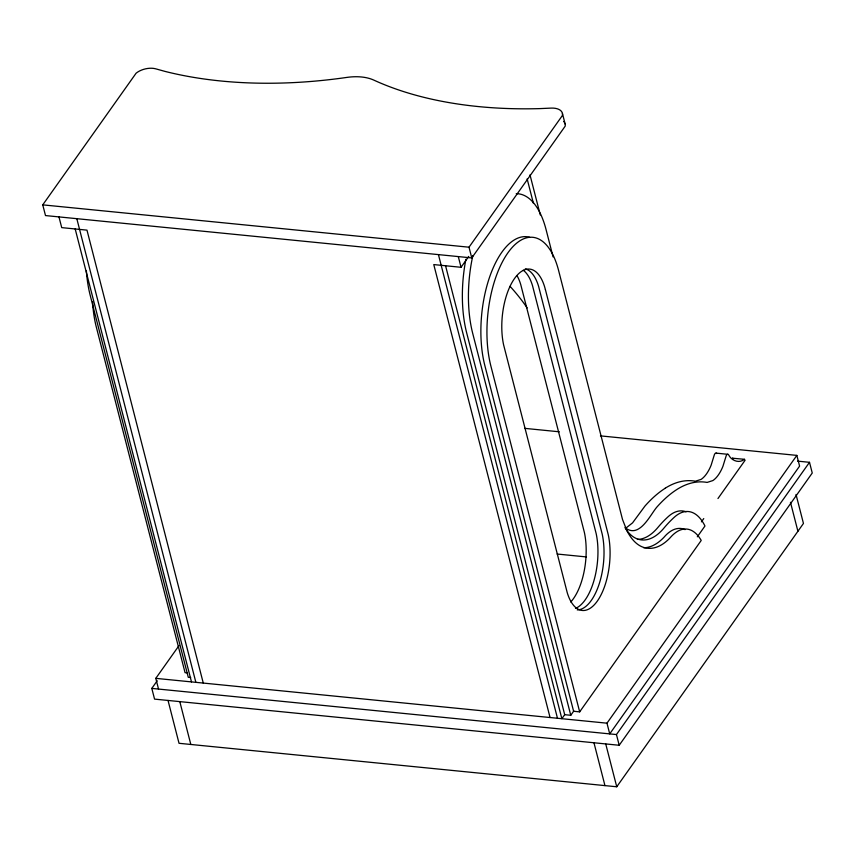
<?xml version="1.0" encoding="UTF-8"?>
<svg xmlns="http://www.w3.org/2000/svg" width="855" height="855" viewBox="0 0 855 855"><rect width="100%" height="100%" fill="white"/><g stroke="black" fill="none" stroke-linecap="round" stroke-linejoin="round"><path stroke-width="1.28" d="M42.75 204.858L136.105 73.199A14.792 8.229 -14.4 0 1 155.674 68.817L165.015 71.403A343.582 191.135 -14.4 0 0 346.852 77.41A40.142 22.337 -14.4 0 1 373.785 80.092A343.582 191.135 -14.4 0 0 539.644 108.617L551.186 108.104A14.792 8.229 -14.4 0 1 562.366 115.543L469.01 247.202L471.768 257.921L45.497 215.567L42.75 204.858L469.01 247.202M158.538 689.066L155.792 678.357L178.952 645.696M797.555 461.123L809.503 462.309L812.25 473.018L619.202 745.271L154.563 699.112L151.805 688.403L157.213 680.772M550.064 717.527L433.774 264.58L461.048 267.294L468.743 256.436M471.768 257.921L565.123 126.251A14.792 8.229 -14.4 0 0 564.877 123.184M564.845 714.481L561.853 718.692L445.562 265.755M701.442 521.839L703.761 518.568M717.965 498.529L745.058 460.321L744.438 459.295L732.436 458.205M465.9 259.257A88.215 40.249 -84.3 0 0 466.638 332.734L564.706 714.684L570.766 715.282L573.833 710.954M697.317 536.801L704.969 526.007A66.209 30.203 -84.3 0 0 674.584 516.976A190.034 86.697 -84.3 0 0 663.961 528.059A82.86 37.802 -84.3 0 1 636.761 538.703A73.947 33.74 -84.3 0 1 625.721 528.882M579.669 711.862L701.228 540.435A62.96 28.728 -84.3 0 0 670.106 537.816A91.977 41.959 -84.3 0 1 642.329 546.922A83.095 37.909 -84.3 0 1 626.971 530.827L622.536 519.541L558.604 270.522A81.375 37.128 -84.3 0 0 507.923 252.791A81.375 37.128 -84.3 0 0 490.877 366.036L579.669 711.862L573.609 711.264L484.817 365.438A81.375 37.128 -84.3 0 1 489.797 276.539A81.375 37.128 -84.3 0 1 529.598 237.252M796.849 455.394L799.596 466.103L609.722 733.889L606.975 723.18L796.849 455.394L600.456 435.879M619.202 745.271L616.455 734.563L809.503 462.309M168.029 700.448L179.026 743.294L616.744 786.782L803.454 523.452L796.016 494.468M625.368 528.508L632.54 522.897L644.948 506.075A203.757 92.96 -84.3 0 1 665.222 488.248M744.438 459.295C739.19 463.752 731.485 460.685 728.684 454.956A4.083 1.86 -84.3 0 0 728.086 454.347L716.073 453.107A3.773 1.721 -84.3 0 0 714.342 454.785L711.125 465.227A38.08 17.367 -84.3 0 1 701.068 479.409L695.35 481.215A172.4 78.649 -84.3 0 0 665.222 488.205M524.82 428.366L559.32 431.796M557.129 554.029L586.359 556.926M187.48 672.906L185.054 672.661L96.262 326.834A81.375 37.128 -84.3 0 1 92.575 301.826M190.697 677.523L188.271 677.288L90.203 295.338A88.215 40.249 -84.3 0 1 86.366 270.864M155.792 678.357L606.975 723.18M151.805 688.403L616.455 734.563M732.66 458.12L733.195 458.729M716.073 453.107L716.298 453.182A4.083 1.86 -84.3 0 1 716.714 453.524M624.952 527.524C639.155 539.259 650.099 515.041 656.726 507.25A203.757 92.96 -84.3 0 1 677.01 489.413A172.4 78.649 -84.3 0 1 707.128 482.423L712.856 480.574A38.08 17.367 -84.3 0 0 722.903 466.403L726.13 455.961A3.773 1.721 -84.3 0 1 727.851 454.272M790.469 502.28L797.918 531.265M562.43 113.448L565.176 124.157M553.078 256.906L546.121 229.792A88.215 40.249 -84.3 0 0 516.238 193.69M529.993 174.869L540.285 214.979M527.14 178.887L533.456 203.469M605.735 743.936L616.744 786.782M593.958 742.76L604.955 785.606M458.291 256.575L461.048 267.294M570.766 715.282L472.697 333.343A88.215 40.249 -84.3 0 1 472.847 255.613M438.433 254.608L557.481 718.264M203.266 683.07L86.975 230.134L61.72 227.622L58.963 216.914M76.811 218.677L195.859 682.333M75.187 228.958L191.488 681.905M179.807 701.624L190.815 744.47M563.616 121.453A14.792 8.229 -14.4 0 1 564.353 122.276M643.719 547.756A91.977 41.959 -84.3 0 0 664.046 537.207A62.96 28.728 -84.3 0 1 682.386 528.732M683.284 528.967A62.96 28.728 -84.3 0 1 685.047 529.63M577.243 609.904A49.419 22.54 -84.3 0 0 599.066 584.318A49.419 22.54 -84.3 0 0 602.23 534.236L538.565 286.243A49.419 22.54 -84.3 0 0 525.312 268.833M510.061 286.35A152.094 105.635 35.3 0 1 527.15 307.896M523.249 270.233A49.419 22.54 -84.3 0 1 532.505 285.634L596.17 533.627A49.419 22.54 -84.3 0 1 575.49 608.407M517.232 276.037A49.419 22.54 -84.3 0 1 520.716 284.469L584.393 532.462A49.419 22.54 -84.3 0 1 570.777 601.995M686.095 511.814A66.209 30.203 -84.3 0 0 668.524 516.367A190.034 86.697 -84.3 0 0 657.901 527.45A82.86 37.802 -84.3 0 1 637.413 539.398M545.415 289.674L544.624 286.842A49.419 22.54 -84.3 0 0 514.528 278.506A49.419 22.54 -84.3 0 0 503.574 344.725L567.25 592.718A49.419 22.54 -84.3 0 0 597.346 601.054A49.419 22.54 -84.3 0 0 608.29 534.835L545.415 289.674"/></g></svg>
